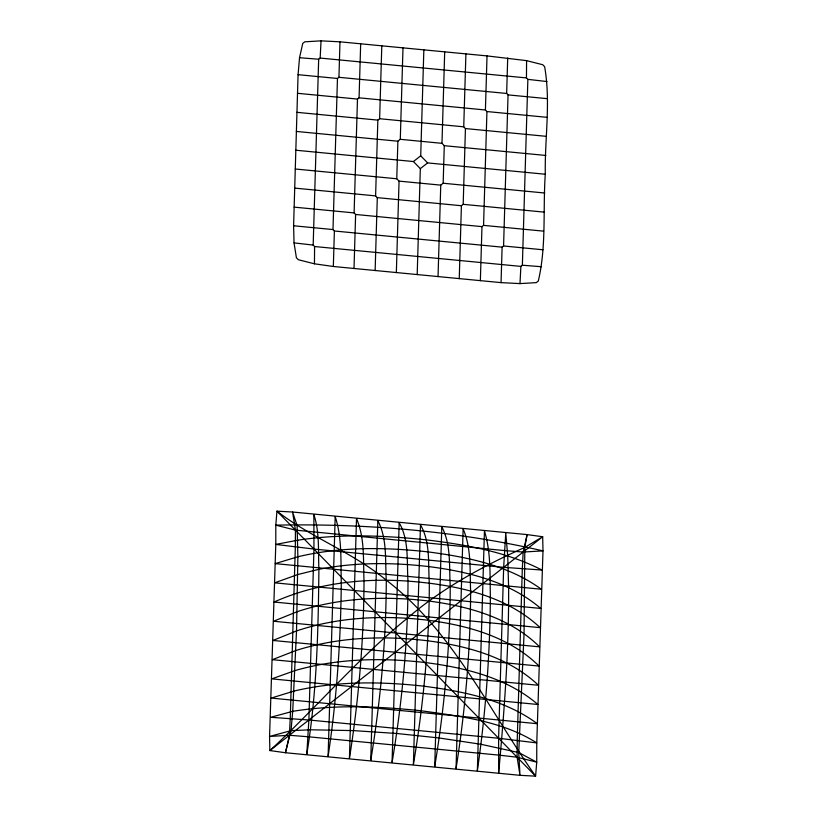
<?xml version="1.0" encoding="UTF-8"?>
<svg xmlns="http://www.w3.org/2000/svg" width="817" height="817" viewBox="0 0 817 817"><rect width="100%" height="100%" fill="white"/><g stroke="black" fill="none" stroke-linecap="round" stroke-linejoin="round"><path stroke-width="1.23" d="M314.453 263.809L314.586 246.53L313.177 245.08L294.038 242.894L293.599 225.768L298.072 74.674L299.522 57.721L302.75 43.403L304.782 41.81L321.05 40.85L339.984 41.82L487.024 55.903L526.587 60.642L542.702 64.717L544.633 66.688C550.893 102.186 544.673 138.461 545.286 174.235C542.825 209.775 546.563 246.152 538.291 281.048L536.258 282.631L519.99 283.601L501.056 282.631L333.336 266.485L314.453 263.809L298.338 259.724L296.408 257.764L294.038 242.894M547.002 81.547L527.864 79.361L526.454 77.921L526.587 60.642M313.177 245.08L318.671 59.222L320.162 58.058L526.454 77.921M527.864 79.361L522.369 265.219L520.878 266.393L314.586 246.53M542.968 249.777L503.578 245.988L502.098 247.142L334.388 230.997L332.989 229.567L337.462 78.463L338.943 77.309L506.652 93.455L508.051 94.884L547.441 98.673M333.336 266.485L334.388 230.997M338.943 77.309L339.984 41.82M543.591 231.15L483.562 225.369L481.969 226.626L355.62 214.463L354.108 212.91L357.478 99.071L359.072 97.826L485.421 109.989L486.932 111.541L546.961 117.321M354.016 268.538L355.62 214.463M360.675 43.74L359.072 97.826M544.153 212.124L463.188 204.332L461.411 205.731L377.301 197.632L375.606 195.896L377.852 120.119L379.629 118.72L463.739 126.819L465.435 128.555L546.399 136.347M377.301 197.632L375.136 270.57M379.629 118.72L381.794 45.783M545.827 155.455L444.274 145.681L441.987 143.332L400.289 139.319L397.879 141.208L396.766 178.77L399.053 181.119L440.751 185.132L443.161 183.243L544.725 193.016M396.347 272.612L399.053 181.119M400.289 139.319L402.995 47.815M417.191 274.624L420.326 168.629L413.412 161.541L295.754 150.216M545.286 174.235L427.628 162.91L420.714 155.822L423.849 49.817M438.045 276.626L440.751 185.132M441.987 143.332L444.693 51.828M443.161 183.243L444.274 145.681M459.246 278.668L461.411 205.731M463.739 126.819L465.904 53.871M465.435 128.555L463.188 204.332M480.365 280.701L481.969 226.626M485.421 109.989L487.024 55.903M483.562 225.369L486.932 111.541M501.056 282.631L502.098 247.142M506.652 93.455L507.704 57.966M503.578 245.988L508.051 94.884M320.162 58.058L321.05 40.85M519.99 283.601L520.878 266.393M413.412 161.541L420.714 155.822M420.326 168.629L427.628 162.91M299.522 57.721L318.671 59.222M522.369 265.219L541.518 266.72M298.072 74.674L337.462 78.463M297.449 93.301L357.478 99.071M296.888 112.327L377.852 120.119M296.316 131.435L397.879 141.208M295.213 168.996L396.766 178.77M294.641 188.104L375.606 195.896M294.079 207.13L354.108 212.91M293.599 225.768L332.989 229.567M275.809 525.147L275.789 544.408L269.559 736.454L269.876 750.568L285.45 752.733L519.99 775.313L535.595 776.15L536.738 762.169L536.769 742.908L542.999 550.872L542.682 536.749L527.108 534.594L292.568 512.014L276.953 511.166L275.809 525.147L295.448 530.121L504.263 550.556L523.166 552.037L542.999 550.872C455.447 530.764 365.516 523.401 275.809 525.147M318.896 569.306C318.262 631.071 316.863 693.235 306.783 754.285L308.887 719.991L313.953 549.065L313.871 514.557C319.682 532.173 318.13 551.036 318.896 569.306L297.786 574.545L274.655 582.827L540.742 608.44C509.726 581.786 468.59 571.747 428.945 566.6C392.374 562.331 355.129 562.188 318.896 569.306M508.613 587.566C508.971 649.444 504.293 711.188 498.676 772.759L498.605 738.251L503.66 567.335L505.774 533.031L507.714 555.815L508.613 587.566M524.81 547.4L524.065 633.573L518.734 752.559L519.99 775.313L517.1 757.206L517.232 740.141L522.298 569.03L523.166 552.037L527.108 534.594L524.81 547.4C482.918 566.171 442.232 588.117 407.305 618.244C357.836 658.471 316.639 707.451 269.876 750.568L542.682 536.749L524.81 547.4M297.878 556.755L296.52 630.928L292.711 711.331L291.015 730.633L285.45 752.733L289.381 735.28L290.26 718.286L295.325 547.176L295.448 530.121L292.568 512.014L297.092 525.474L297.878 556.755L275.217 563.618L541.314 589.231C508.45 565.282 467.498 557.041 427.955 551.884C384.705 547.084 340.434 546.624 297.878 556.755M407.989 581.101C408.01 641.886 402.035 702.569 392.068 762.496L399.166 522.768C409.276 540.2 406.682 561.718 407.989 581.101C454.783 584.758 504.773 594.5 540.18 627.65L274.083 602.037C315.903 583.267 362.564 577.925 407.989 581.101M429.313 583.154C429.333 643.939 423.359 704.622 413.392 764.549L420.479 524.82C430.6 542.253 428.006 563.771 429.313 583.154M364.014 580.775C363.82 640.242 358.683 699.658 349.431 758.39L356.518 518.662C364.933 538.097 363.136 560.074 364.014 580.775M470.623 591.038C470.429 650.506 465.292 709.922 456.039 768.654L463.127 528.926C471.542 548.36 469.744 570.337 470.623 591.038M386.278 580.152C386.165 640.559 380.518 700.874 370.744 760.443L377.842 520.715C387.401 538.791 385.032 560.38 386.278 580.152C452.822 631.306 488.352 709.136 535.595 776.15L276.953 511.166C311.165 537.688 352.842 552.445 386.278 580.152M450.238 586.31C450.136 646.717 444.479 707.032 434.715 766.601L441.803 526.873C451.372 544.949 449.003 566.538 450.238 586.31M341.281 582.96C340.771 640.957 336.716 698.974 328.107 756.338L335.195 516.61C342.139 537.933 340.679 560.83 341.281 582.96M490.374 597.319C489.924 655.316 485.655 713.302 477.353 770.707L484.45 530.979C491.078 552.374 489.843 575.178 490.374 597.319M297.092 611.719L273.511 621.247L539.608 646.86C510.329 617.856 468.978 606.357 429.191 601.087C385.062 595.756 339.504 597.564 297.092 611.719M296.52 630.928L272.949 640.457L539.036 666.069C509.767 637.066 468.417 625.567 428.619 620.297C384.501 614.966 338.932 616.774 296.52 630.928M295.815 650.536L272.378 659.666L538.474 685.279C508.623 657.072 467.355 645.89 427.608 640.783C383.622 635.401 338.258 637.025 295.815 650.536M294.947 670.594L271.806 678.876L537.903 704.489C506.887 677.834 465.751 667.795 426.106 662.648C382.397 657.511 337.462 658.308 294.947 670.594M293.906 691.09L271.244 698.086L537.331 723.699C504.589 699.515 463.515 691.417 423.982 686.209C380.732 681.409 336.451 680.929 293.906 691.09M291.015 730.633L269.559 736.454L289.381 735.28L308.285 736.76L498.217 755.051L517.1 757.206L536.738 762.169L518.734 752.559L480.907 744.277L439.107 737.976L396.613 733.472L353.526 730.612L310.736 729.795L291.015 730.633M292.711 711.331L270.672 717.295L308.887 719.991L498.605 738.251L536.769 742.908C502.404 721.043 460.706 716.376 421.235 710.77C378.588 706.378 335.195 704.407 292.711 711.331M297.776 540.211L275.789 544.408L313.953 549.065L503.66 567.335L541.885 570.021C506.111 551.557 465.843 544.765 426.29 539.853C383.643 535.37 340.301 533.695 297.776 540.211"/></g></svg>
